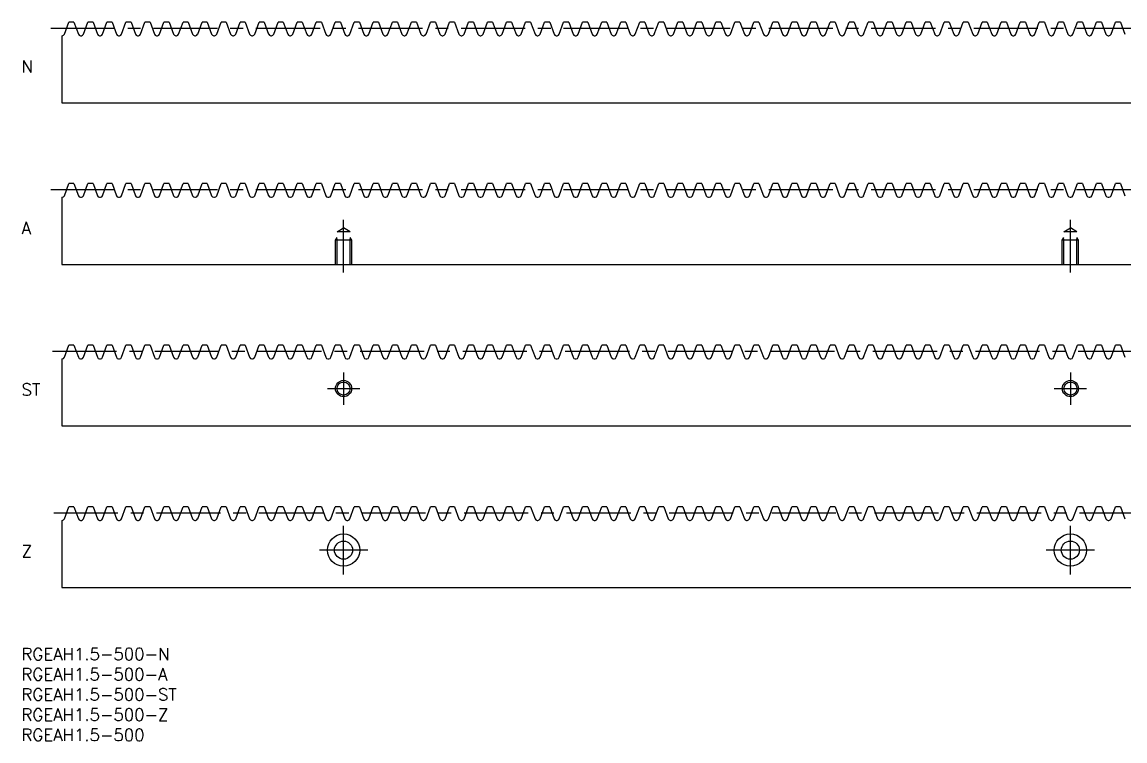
# Model space of a CAD drawing. Extents: x 0 to 547, y -23 to 155.
# Drawn here: x 0.1 to 273.3, y -23 to 155 of the extents above; entities that cross this region are included whole.
import ezdxf

# ---------------------------------------------------------------- set-up
doc = ezdxf.new("R2010")
doc.units = 0
doc.header["$LTSCALE"] = 0.5
doc.linetypes.add('CENTER', pattern=[50.8, 31.75, -6.35, 6.35, -6.35])
doc.linetypes.add('DASHED', pattern=[19.05, 12.7, -6.35])
for name, color, linetype in [('MSM_CENTER', 1, 'CENTER'), ('MSM_CONTINUOUS', 7, 'CONTINUOUS'), ('MSM_DASHED', 4, 'DASHED'), ('MSM_NARROW', 5, 'CONTINUOUS'), ('MSM_PART_NUMBER', 7, 'CONTINUOUS')]:
    doc.layers.add(name, color=color, linetype=linetype)
doc.styles.get("Standard").update_dxf_attribs({"font": 'txt.shx', "height": 3, "bigfont": 'bigfont.shx'})

# ---------------------------------------------------------------- blocks, each defined once
blk = doc.blocks.new('*U2')
at = {"layer": 'MSM_PART_NUMBER'}
blk.add_text('RGEAH1.5-500-N', height=3, dxfattribs=at).set_placement((0, -3))
blk = doc.blocks.new('*U3')
at = {"layer": 'MSM_PART_NUMBER'}
blk.add_text('RGEAH1.5-500-A', height=3, dxfattribs=at).set_placement((0, -8))
blk = doc.blocks.new('*U5')
at = {"layer": 'MSM_PART_NUMBER'}
blk.add_text('Z', height=3, dxfattribs=at).set_placement((0, 22.5))
blk = doc.blocks.new('*U6')
at = {"layer": 'MSM_PART_NUMBER'}
blk.add_text('ST', height=3, dxfattribs=at).set_placement((0, 62.5))
blk = doc.blocks.new('*U7')
at = {"layer": 'MSM_PART_NUMBER'}
blk.add_text('A', height=3, dxfattribs=at).set_placement((0, 102.5))
blk = doc.blocks.new('*U8')
at = {"layer": 'MSM_PART_NUMBER'}
blk.add_text('N', height=3, dxfattribs=at).set_placement((0, 142.5))
blk = doc.blocks.new('*U9')
at = {"layer": 'MSM_PART_NUMBER'}
blk.add_text('RGEAH1.5-500-ST', height=3, dxfattribs=at).set_placement((0, -13))
blk = doc.blocks.new('*U10')
at = {"layer": 'MSM_PART_NUMBER'}
blk.add_text('RGEAH1.5-500-Z', height=3, dxfattribs=at).set_placement((0, -18))
blk = doc.blocks.new('*U11')
at = {"layer": 'MSM_PART_NUMBER'}
blk.add_text('RGEAH1.5-500', height=3, dxfattribs=at).set_placement((0, -23))

msp = doc.modelspace()

# ---------------------------------------------------------------- linework, layer by layer
at = {"layer": 'MSM_CENTER'}
for p, q in [((7.25, 153.5), (510.76, 153.5)), ((7.25, 113.5), (510.76, 113.5)), ((79.75, 93), (79.75, 106.04)), ((259.75, 93), (259.75, 106.04)), ((7.65, 73.5), (511.16, 73.5)), ((79.75, 68.25), (79.75, 60.25)), ((259.75, 68.25), (259.75, 60.25)), ((75.75, 64.25), (83.75, 64.25)), ((255.75, 64.25), (263.75, 64.25)), ((8, 33.5), (511.51, 33.5)), ((79.75, 18.25), (79.75, 30.25)), ((259.75, 18.25), (259.75, 30.25)), ((85.75, 24.25), (73.76, 24.25)), ((265.75, 24.25), (253.76, 24.25))]:
    msp.add_line(p, q, dxfattribs=at)
at = {"layer": 'MSM_CONTINUOUS'}
for p, q in [((10.63, 152), (11.72, 155)), ((12.99, 155), (11.72, 155)), ((12.99, 155), (14.08, 152)), ((15.34, 152), (16.43, 155)), ((17.7, 155), (16.43, 155)), ((17.7, 155), (18.79, 152)), ((20.05, 152), (21.15, 155)), ((22.41, 155), (21.15, 155)), ((22.41, 155), (23.5, 152)), ((24.77, 152), (25.86, 155)), ((27.12, 155), (25.86, 155)), ((27.12, 155), (28.22, 152)), ((29.48, 152), (30.57, 155)), ((31.84, 155), (30.57, 155)), ((31.84, 155), (32.93, 152)), ((34.19, 152), (35.28, 155)), ((36.55, 155), (35.28, 155)), ((36.55, 155), (37.64, 152)), ((38.9, 152), (40, 155)), ((41.26, 155), (40, 155)), ((41.26, 155), (42.35, 152)), ((43.62, 152), (44.71, 155)), ((45.97, 155), (44.71, 155)), ((45.97, 155), (47.06, 152)), ((48.33, 152), (49.42, 155)), ((50.69, 155), (49.42, 155)), ((50.69, 155), (51.78, 152)), ((53.04, 152), (54.13, 155)), ((55.4, 155), (54.13, 155)), ((55.4, 155), (56.49, 152)), ((57.75, 152), (58.85, 155)), ((60.11, 155), (58.85, 155)), ((60.11, 155), (61.2, 152)), ((62.47, 152), (63.56, 155)), ((64.82, 155), (63.56, 155)), ((64.82, 155), (65.91, 152)), ((67.18, 152), (68.27, 155)), ((69.53, 155), (68.27, 155)), ((69.53, 155), (70.63, 152)), ((71.89, 152), (72.98, 155)), ((74.25, 155), (72.98, 155)), ((74.25, 155), (75.34, 152)), ((76.6, 152), (77.7, 155)), ((78.96, 155), (77.7, 155)), ((78.96, 155), (80.05, 152)), ((81.32, 152), (82.41, 155)), ((83.67, 155), (82.41, 155)), ((83.67, 155), (84.76, 152)), ((86.03, 152), (87.12, 155)), ((88.38, 155), (87.12, 155)), ((88.38, 155), (89.48, 152)), ((90.74, 152), (91.83, 155)), ((93.1, 155), (91.83, 155)), ((93.1, 155), (94.19, 152)), ((95.45, 152), (96.55, 155)), ((97.81, 155), (96.55, 155)), ((97.81, 155), (98.9, 152)), ((100.17, 152), (101.26, 155)), ((102.52, 155), (101.26, 155)), ((102.52, 155), (103.61, 152)), ((104.88, 152), (105.97, 155)), ((107.23, 155), (105.97, 155)), ((107.23, 155), (108.33, 152)), ((109.59, 152), (110.68, 155)), ((111.95, 155), (110.68, 155)), ((111.95, 155), (113.04, 152)), ((114.3, 152), (115.39, 155)), ((116.66, 155), (115.39, 155)), ((116.66, 155), (117.75, 152)), ((119.02, 152), (120.11, 155)), ((121.37, 155), (120.11, 155)), ((121.37, 155), (122.46, 152)), ((123.73, 152), (124.82, 155)), ((126.08, 155), (124.82, 155)), ((126.08, 155), (127.18, 152)), ((128.44, 152), (129.53, 155)), ((130.8, 155), (129.53, 155)), ((130.8, 155), (131.89, 152)), ((133.15, 152), (134.24, 155)), ((135.51, 155), (134.24, 155)), ((135.51, 155), (136.6, 152)), ((137.86, 152), (138.96, 155)), ((140.22, 155), (138.96, 155)), ((140.22, 155), (141.31, 152)), ((142.58, 152), (143.67, 155)), ((144.93, 155), (143.67, 155)), ((144.93, 155), (146.03, 152)), ((147.29, 152), (148.38, 155)), ((149.65, 155), (148.38, 155)), ((149.65, 155), (150.74, 152)), ((152, 152), (153.09, 155)), ((154.36, 155), (153.09, 155)), ((154.36, 155), (155.45, 152)), ((156.71, 152), (157.81, 155)), ((159.07, 155), (157.81, 155)), ((159.07, 155), (160.16, 152)), ((161.43, 152), (162.52, 155)), ((163.78, 155), (162.52, 155)), ((163.78, 155), (164.87, 152)), ((166.14, 152), (167.23, 155)), ((168.5, 155), (167.23, 155)), ((168.5, 155), (169.59, 152)), ((170.85, 152), (171.94, 155)), ((173.21, 155), (171.94, 155)), ((173.21, 155), (174.3, 152)), ((175.56, 152), (176.66, 155)), ((177.92, 155), (176.66, 155)), ((177.92, 155), (179.01, 152)), ((180.28, 152), (181.37, 155)), ((182.63, 155), (181.37, 155)), ((182.63, 155), (183.72, 152)), ((184.99, 152), (186.08, 155)), ((187.34, 155), (186.08, 155)), ((187.34, 155), (188.44, 152)), ((189.7, 152), (190.79, 155)), ((192.06, 155), (190.79, 155)), ((192.06, 155), (193.15, 152)), ((194.41, 152), (195.51, 155)), ((196.77, 155), (195.51, 155)), ((196.77, 155), (197.86, 152)), ((199.13, 152), (200.22, 155)), ((201.48, 155), (200.22, 155)), ((201.48, 155), (202.57, 152)), ((203.84, 152), (204.93, 155)), ((206.19, 155), (204.93, 155)), ((206.19, 155), (207.29, 152)), ((208.55, 152), (209.64, 155)), ((210.91, 155), (209.64, 155)), ((210.91, 155), (212, 152)), ((213.26, 152), (214.36, 155)), ((215.62, 155), (214.36, 155)), ((215.62, 155), (216.71, 152)), ((217.98, 152), (219.07, 155)), ((220.33, 155), (219.07, 155)), ((220.33, 155), (221.42, 152)), ((222.69, 152), (223.78, 155)), ((225.04, 155), (223.78, 155)), ((225.04, 155), (226.14, 152)), ((227.4, 152), (228.49, 155)), ((229.76, 155), (228.49, 155)), ((229.76, 155), (230.85, 152)), ((232.11, 152), (233.2, 155)), ((234.47, 155), (233.2, 155)), ((234.47, 155), (235.56, 152)), ((236.83, 152), (237.92, 155)), ((239.18, 155), (237.92, 155)), ((239.18, 155), (240.27, 152)), ((241.54, 152), (242.63, 155)), ((243.89, 155), (242.63, 155)), ((243.89, 155), (244.99, 152)), ((246.25, 152), (247.34, 155)), ((248.61, 155), (247.34, 155)), ((248.61, 155), (249.7, 152)), ((250.96, 152), (252.05, 155)), ((253.32, 155), (252.05, 155)), ((253.32, 155), (254.41, 152)), ((255.67, 152), (256.77, 155)), ((258.03, 155), (256.77, 155)), ((258.03, 155), (259.12, 152)), ((260.39, 152), (261.48, 155)), ((262.74, 155), (261.48, 155)), ((262.74, 155), (263.84, 152)), ((265.1, 152), (266.19, 155)), ((267.46, 155), (266.19, 155)), ((267.46, 155), (268.55, 152)), ((269.81, 152), (270.9, 155)), ((272.17, 155), (270.9, 155)), ((272.17, 155), (273.26, 152)), ((10, 151.62), (10.09, 151.62)), ((10, 151.62), (10, 135)), ((14.61, 151.62), (14.81, 151.62)), ((19.33, 151.62), (19.52, 151.62)), ((24.04, 151.62), (24.23, 151.62)), ((28.75, 151.62), (28.94, 151.62)), ((33.46, 151.62), (33.66, 151.62)), ((38.18, 151.62), (38.37, 151.62)), ((42.89, 151.62), (43.08, 151.62)), ((47.6, 151.62), (47.79, 151.62)), ((52.31, 151.62), (52.51, 151.62)), ((57.03, 151.62), (57.22, 151.62)), ((61.74, 151.62), (61.93, 151.62)), ((66.45, 151.62), (66.64, 151.62)), ((71.16, 151.62), (71.36, 151.62)), ((75.87, 151.62), (76.07, 151.62)), ((80.59, 151.62), (80.78, 151.62)), ((85.3, 151.62), (85.49, 151.62)), ((90.01, 151.62), (90.21, 151.62)), ((94.72, 151.62), (94.92, 151.62)), ((99.44, 151.62), (99.63, 151.62)), ((104.15, 151.62), (104.34, 151.62)), ((108.86, 151.62), (109.05, 151.62)), ((113.57, 151.62), (113.77, 151.62)), ((118.29, 151.62), (118.48, 151.62)), ((123, 151.62), (123.19, 151.62)), ((127.71, 151.62), (127.9, 151.62)), ((132.42, 151.62), (132.62, 151.62)), ((137.14, 151.62), (137.33, 151.62)), ((141.85, 151.62), (142.04, 151.62)), ((146.56, 151.62), (146.75, 151.62)), ((151.27, 151.62), (151.47, 151.62)), ((155.99, 151.62), (156.18, 151.62)), ((160.7, 151.62), (160.89, 151.62)), ((165.41, 151.62), (165.6, 151.62)), ((170.12, 151.62), (170.32, 151.62)), ((174.84, 151.62), (175.03, 151.62)), ((179.55, 151.62), (179.74, 151.62)), ((184.26, 151.62), (184.45, 151.62)), ((188.97, 151.62), (189.17, 151.62)), ((193.68, 151.62), (193.88, 151.62)), ((198.4, 151.62), (198.59, 151.62)), ((203.11, 151.62), (203.3, 151.62)), ((207.82, 151.62), (208.02, 151.62)), ((212.53, 151.62), (212.73, 151.62)), ((217.25, 151.62), (217.44, 151.62)), ((221.96, 151.62), (222.15, 151.62)), ((226.67, 151.62), (226.86, 151.62)), ((231.38, 151.62), (231.58, 151.62)), ((236.1, 151.62), (236.29, 151.62)), ((240.81, 151.62), (241, 151.62)), ((245.52, 151.62), (245.71, 151.62)), ((250.23, 151.62), (250.43, 151.62)), ((254.95, 151.62), (255.14, 151.62)), ((259.66, 151.62), (259.85, 151.62)), ((264.37, 151.62), (264.56, 151.62)), ((269.08, 151.62), (269.28, 151.62)), ((10, 135), (509.51, 135)), ((10.63, 112), (11.72, 115)), ((12.99, 115), (11.72, 115)), ((12.99, 115), (14.08, 112)), ((15.34, 112), (16.43, 115)), ((17.7, 115), (16.43, 115)), ((17.7, 115), (18.79, 112)), ((20.05, 112), (21.15, 115)), ((22.41, 115), (21.15, 115)), ((22.41, 115), (23.5, 112)), ((24.77, 112), (25.86, 115)), ((27.12, 115), (25.86, 115)), ((27.12, 115), (28.22, 112)), ((29.48, 112), (30.57, 115)), ((31.84, 115), (30.57, 115)), ((31.84, 115), (32.93, 112)), ((34.19, 112), (35.28, 115)), ((36.55, 115), (35.28, 115)), ((36.55, 115), (37.64, 112)), ((38.9, 112), (40, 115)), ((41.26, 115), (40, 115)), ((41.26, 115), (42.35, 112)), ((43.62, 112), (44.71, 115)), ((45.97, 115), (44.71, 115)), ((45.97, 115), (47.06, 112)), ((48.33, 112), (49.42, 115)), ((50.69, 115), (49.42, 115)), ((50.69, 115), (51.78, 112)), ((53.04, 112), (54.13, 115)), ((55.4, 115), (54.13, 115)), ((55.4, 115), (56.49, 112)), ((57.75, 112), (58.85, 115)), ((60.11, 115), (58.85, 115)), ((60.11, 115), (61.2, 112)), ((62.47, 112), (63.56, 115)), ((64.82, 115), (63.56, 115)), ((64.82, 115), (65.91, 112)), ((67.18, 112), (68.27, 115)), ((69.53, 115), (68.27, 115)), ((69.53, 115), (70.63, 112)), ((71.89, 112), (72.98, 115)), ((74.25, 115), (72.98, 115)), ((74.25, 115), (75.34, 112)), ((76.6, 112), (77.7, 115)), ((78.96, 115), (77.7, 115)), ((78.96, 115), (80.05, 112)), ((81.32, 112), (82.41, 115)), ((83.67, 115), (82.41, 115)), ((83.67, 115), (84.76, 112)), ((86.03, 112), (87.12, 115)), ((88.38, 115), (87.12, 115)), ((88.38, 115), (89.48, 112)), ((90.74, 112), (91.83, 115)), ((93.1, 115), (91.83, 115)), ((93.1, 115), (94.19, 112)), ((95.45, 112), (96.55, 115)), ((97.81, 115), (96.55, 115)), ((97.81, 115), (98.9, 112)), ((100.17, 112), (101.26, 115)), ((102.52, 115), (101.26, 115)), ((102.52, 115), (103.61, 112)), ((104.88, 112), (105.97, 115)), ((107.23, 115), (105.97, 115)), ((107.23, 115), (108.33, 112)), ((109.59, 112), (110.68, 115)), ((111.95, 115), (110.68, 115)), ((111.95, 115), (113.04, 112)), ((114.3, 112), (115.39, 115)), ((116.66, 115), (115.39, 115)), ((116.66, 115), (117.75, 112)), ((119.02, 112), (120.11, 115)), ((121.37, 115), (120.11, 115)), ((121.37, 115), (122.46, 112)), ((123.73, 112), (124.82, 115)), ((126.08, 115), (124.82, 115)), ((126.08, 115), (127.18, 112)), ((128.44, 112), (129.53, 115)), ((130.8, 115), (129.53, 115)), ((130.8, 115), (131.89, 112)), ((133.15, 112), (134.24, 115)), ((135.51, 115), (134.24, 115)), ((135.51, 115), (136.6, 112)), ((137.86, 112), (138.96, 115)), ((140.22, 115), (138.96, 115)), ((140.22, 115), (141.31, 112)), ((142.58, 112), (143.67, 115)), ((144.93, 115), (143.67, 115)), ((144.93, 115), (146.03, 112)), ((147.29, 112), (148.38, 115)), ((149.65, 115), (148.38, 115)), ((149.65, 115), (150.74, 112)), ((152, 112), (153.09, 115)), ((154.36, 115), (153.09, 115)), ((154.36, 115), (155.45, 112)), ((156.71, 112), (157.81, 115)), ((159.07, 115), (157.81, 115)), ((159.07, 115), (160.16, 112)), ((161.43, 112), (162.52, 115)), ((163.78, 115), (162.52, 115)), ((163.78, 115), (164.87, 112)), ((166.14, 112), (167.23, 115)), ((168.5, 115), (167.23, 115)), ((168.5, 115), (169.59, 112)), ((170.85, 112), (171.94, 115)), ((173.21, 115), (171.94, 115)), ((173.21, 115), (174.3, 112)), ((175.56, 112), (176.66, 115)), ((177.92, 115), (176.66, 115)), ((177.92, 115), (179.01, 112)), ((180.28, 112), (181.37, 115)), ((182.63, 115), (181.37, 115)), ((182.63, 115), (183.72, 112)), ((184.99, 112), (186.08, 115)), ((187.34, 115), (186.08, 115)), ((187.34, 115), (188.44, 112)), ((189.7, 112), (190.79, 115)), ((192.06, 115), (190.79, 115)), ((192.06, 115), (193.15, 112)), ((194.41, 112), (195.51, 115)), ((196.77, 115), (195.51, 115)), ((196.77, 115), (197.86, 112)), ((199.13, 112), (200.22, 115)), ((201.48, 115), (200.22, 115)), ((201.48, 115), (202.57, 112)), ((203.84, 112), (204.93, 115)), ((206.19, 115), (204.93, 115)), ((206.19, 115), (207.29, 112)), ((208.55, 112), (209.64, 115)), ((210.91, 115), (209.64, 115)), ((210.91, 115), (212, 112)), ((213.26, 112), (214.36, 115)), ((215.62, 115), (214.36, 115)), ((215.62, 115), (216.71, 112)), ((217.98, 112), (219.07, 115)), ((220.33, 115), (219.07, 115)), ((220.33, 115), (221.42, 112)), ((222.69, 112), (223.78, 115)), ((225.04, 115), (223.78, 115)), ((225.04, 115), (226.14, 112)), ((227.4, 112), (228.49, 115)), ((229.76, 115), (228.49, 115)), ((229.76, 115), (230.85, 112)), ((232.11, 112), (233.2, 115)), ((234.47, 115), (233.2, 115)), ((234.47, 115), (235.56, 112)), ((236.83, 112), (237.92, 115)), ((239.18, 115), (237.92, 115)), ((239.18, 115), (240.27, 112)), ((241.54, 112), (242.63, 115)), ((243.89, 115), (242.63, 115)), ((243.89, 115), (244.99, 112)), ((246.25, 112), (247.34, 115)), ((248.61, 115), (247.34, 115)), ((248.61, 115), (249.7, 112)), ((250.96, 112), (252.05, 115)), ((253.32, 115), (252.05, 115)), ((253.32, 115), (254.41, 112)), ((255.67, 112), (256.77, 115)), ((258.03, 115), (256.77, 115)), ((258.03, 115), (259.12, 112)), ((260.39, 112), (261.48, 115)), ((262.74, 115), (261.48, 115)), ((262.74, 115), (263.84, 112)), ((265.1, 112), (266.19, 115)), ((267.46, 115), (266.19, 115)), ((267.46, 115), (268.55, 112)), ((269.81, 112), (270.9, 115)), ((272.17, 115), (270.9, 115)), ((272.17, 115), (273.26, 112)), ((10, 111.62), (10.09, 111.62)), ((10, 111.62), (10, 95)), ((14.61, 111.62), (14.81, 111.62)), ((19.33, 111.62), (19.52, 111.62)), ((24.04, 111.62), (24.23, 111.62)), ((28.75, 111.62), (28.94, 111.62)), ((33.46, 111.62), (33.66, 111.62)), ((38.18, 111.62), (38.37, 111.62)), ((42.89, 111.62), (43.08, 111.62)), ((47.6, 111.62), (47.79, 111.62)), ((52.31, 111.62), (52.51, 111.62)), ((57.03, 111.62), (57.22, 111.62)), ((61.74, 111.62), (61.93, 111.62)), ((66.45, 111.62), (66.64, 111.62)), ((71.16, 111.62), (71.36, 111.62)), ((75.87, 111.62), (76.07, 111.62)), ((80.59, 111.62), (80.78, 111.62)), ((85.3, 111.62), (85.49, 111.62)), ((90.01, 111.62), (90.21, 111.62)), ((94.72, 111.62), (94.92, 111.62)), ((99.44, 111.62), (99.63, 111.62)), ((104.15, 111.62), (104.34, 111.62)), ((108.86, 111.62), (109.05, 111.62)), ((113.57, 111.62), (113.77, 111.62)), ((118.29, 111.62), (118.48, 111.62)), ((123, 111.62), (123.19, 111.62)), ((127.71, 111.62), (127.9, 111.62)), ((132.42, 111.62), (132.62, 111.62)), ((137.14, 111.62), (137.33, 111.62)), ((141.85, 111.62), (142.04, 111.62)), ((146.56, 111.62), (146.75, 111.62)), ((151.27, 111.62), (151.47, 111.62)), ((155.99, 111.62), (156.18, 111.62)), ((160.7, 111.62), (160.89, 111.62)), ((165.41, 111.62), (165.6, 111.62)), ((170.12, 111.62), (170.32, 111.62)), ((174.84, 111.62), (175.03, 111.62)), ((179.55, 111.62), (179.74, 111.62)), ((184.26, 111.62), (184.45, 111.62)), ((188.97, 111.62), (189.17, 111.62)), ((193.68, 111.62), (193.88, 111.62)), ((198.4, 111.62), (198.59, 111.62)), ((203.11, 111.62), (203.3, 111.62)), ((207.82, 111.62), (208.02, 111.62)), ((212.53, 111.62), (212.73, 111.62)), ((217.25, 111.62), (217.44, 111.62)), ((221.96, 111.62), (222.15, 111.62)), ((226.67, 111.62), (226.86, 111.62)), ((231.38, 111.62), (231.58, 111.62)), ((236.1, 111.62), (236.29, 111.62)), ((240.81, 111.62), (241, 111.62)), ((245.52, 111.62), (245.71, 111.62)), ((250.23, 111.62), (250.43, 111.62)), ((254.95, 111.62), (255.14, 111.62)), ((259.66, 111.62), (259.85, 111.62)), ((264.37, 111.62), (264.56, 111.62)), ((269.08, 111.62), (269.28, 111.62)), ((10, 95), (509.51, 95)), ((10.63, 72), (11.72, 75)), ((12.99, 75), (11.72, 75)), ((12.99, 75), (14.08, 72)), ((15.34, 72), (16.43, 75)), ((17.7, 75), (16.43, 75)), ((17.7, 75), (18.79, 72)), ((20.05, 72), (21.15, 75)), ((22.41, 75), (21.15, 75)), ((22.41, 75), (23.5, 72)), ((24.77, 72), (25.86, 75)), ((27.12, 75), (25.86, 75)), ((27.12, 75), (28.22, 72)), ((29.48, 72), (30.57, 75)), ((31.84, 75), (30.57, 75)), ((31.84, 75), (32.93, 72)), ((34.19, 72), (35.28, 75)), ((36.55, 75), (35.28, 75)), ((36.55, 75), (37.64, 72)), ((38.9, 72), (40, 75)), ((41.26, 75), (40, 75)), ((41.26, 75), (42.35, 72)), ((43.62, 72), (44.71, 75)), ((45.97, 75), (44.71, 75)), ((45.97, 75), (47.06, 72)), ((48.33, 72), (49.42, 75)), ((50.69, 75), (49.42, 75)), ((50.69, 75), (51.78, 72)), ((53.04, 72), (54.13, 75)), ((55.4, 75), (54.13, 75)), ((55.4, 75), (56.49, 72)), ((57.75, 72), (58.85, 75)), ((60.11, 75), (58.85, 75)), ((60.11, 75), (61.2, 72)), ((62.47, 72), (63.56, 75)), ((64.82, 75), (63.56, 75)), ((64.82, 75), (65.91, 72)), ((67.18, 72), (68.27, 75)), ((69.53, 75), (68.27, 75)), ((69.53, 75), (70.63, 72)), ((71.89, 72), (72.98, 75)), ((74.25, 75), (72.98, 75)), ((74.25, 75), (75.34, 72)), ((76.6, 72), (77.7, 75)), ((78.96, 75), (77.7, 75)), ((78.96, 75), (80.05, 72)), ((81.32, 72), (82.41, 75)), ((83.67, 75), (82.41, 75)), ((83.67, 75), (84.76, 72)), ((86.03, 72), (87.12, 75)), ((88.38, 75), (87.12, 75)), ((88.38, 75), (89.48, 72)), ((90.74, 72), (91.83, 75)), ((93.1, 75), (91.83, 75)), ((93.1, 75), (94.19, 72)), ((95.45, 72), (96.55, 75)), ((97.81, 75), (96.55, 75)), ((97.81, 75), (98.9, 72)), ((100.17, 72), (101.26, 75)), ((102.52, 75), (101.26, 75)), ((102.52, 75), (103.61, 72)), ((104.88, 72), (105.97, 75)), ((107.23, 75), (105.97, 75)), ((107.23, 75), (108.33, 72)), ((109.59, 72), (110.68, 75)), ((111.95, 75), (110.68, 75)), ((111.95, 75), (113.04, 72)), ((114.3, 72), (115.39, 75)), ((116.66, 75), (115.39, 75)), ((116.66, 75), (117.75, 72)), ((119.02, 72), (120.11, 75)), ((121.37, 75), (120.11, 75)), ((121.37, 75), (122.46, 72)), ((123.73, 72), (124.82, 75)), ((126.08, 75), (124.82, 75)), ((126.08, 75), (127.18, 72)), ((128.44, 72), (129.53, 75)), ((130.8, 75), (129.53, 75)), ((130.8, 75), (131.89, 72)), ((133.15, 72), (134.24, 75)), ((135.51, 75), (134.24, 75)), ((135.51, 75), (136.6, 72)), ((137.86, 72), (138.96, 75)), ((140.22, 75), (138.96, 75)), ((140.22, 75), (141.31, 72)), ((142.58, 72), (143.67, 75)), ((144.93, 75), (143.67, 75)), ((144.93, 75), (146.03, 72)), ((147.29, 72), (148.38, 75)), ((149.65, 75), (148.38, 75)), ((149.65, 75), (150.74, 72)), ((152, 72), (153.09, 75)), ((154.36, 75), (153.09, 75)), ((154.36, 75), (155.45, 72)), ((156.71, 72), (157.81, 75)), ((159.07, 75), (157.81, 75)), ((159.07, 75), (160.16, 72)), ((161.43, 72), (162.52, 75)), ((163.78, 75), (162.52, 75)), ((163.78, 75), (164.87, 72)), ((166.14, 72), (167.23, 75)), ((168.5, 75), (167.23, 75)), ((168.5, 75), (169.59, 72)), ((170.85, 72), (171.94, 75)), ((173.21, 75), (171.94, 75)), ((173.21, 75), (174.3, 72)), ((175.56, 72), (176.66, 75)), ((177.92, 75), (176.66, 75)), ((177.92, 75), (179.01, 72)), ((180.28, 72), (181.37, 75)), ((182.63, 75), (181.37, 75)), ((182.63, 75), (183.72, 72)), ((184.99, 72), (186.08, 75)), ((187.34, 75), (186.08, 75)), ((187.34, 75), (188.44, 72)), ((189.7, 72), (190.79, 75)), ((192.06, 75), (190.79, 75)), ((192.06, 75), (193.15, 72)), ((194.41, 72), (195.51, 75)), ((196.77, 75), (195.51, 75)), ((196.77, 75), (197.86, 72)), ((199.13, 72), (200.22, 75)), ((201.48, 75), (200.22, 75)), ((201.48, 75), (202.57, 72)), ((203.84, 72), (204.93, 75)), ((206.19, 75), (204.93, 75)), ((206.19, 75), (207.29, 72)), ((208.55, 72), (209.64, 75)), ((210.91, 75), (209.64, 75)), ((210.91, 75), (212, 72)), ((213.26, 72), (214.36, 75)), ((215.62, 75), (214.36, 75)), ((215.62, 75), (216.71, 72)), ((217.98, 72), (219.07, 75)), ((220.33, 75), (219.07, 75)), ((220.33, 75), (221.42, 72)), ((222.69, 72), (223.78, 75)), ((225.04, 75), (223.78, 75)), ((225.04, 75), (226.14, 72)), ((227.4, 72), (228.49, 75)), ((229.76, 75), (228.49, 75)), ((229.76, 75), (230.85, 72)), ((232.11, 72), (233.2, 75)), ((234.47, 75), (233.2, 75)), ((234.47, 75), (235.56, 72)), ((236.83, 72), (237.92, 75)), ((239.18, 75), (237.92, 75)), ((239.18, 75), (240.27, 72)), ((241.54, 72), (242.63, 75)), ((243.89, 75), (242.63, 75)), ((243.89, 75), (244.99, 72)), ((246.25, 72), (247.34, 75)), ((248.61, 75), (247.34, 75)), ((248.61, 75), (249.7, 72)), ((250.96, 72), (252.05, 75)), ((253.32, 75), (252.05, 75)), ((253.32, 75), (254.41, 72)), ((255.67, 72), (256.77, 75)), ((258.03, 75), (256.77, 75)), ((258.03, 75), (259.12, 72)), ((260.39, 72), (261.48, 75)), ((262.74, 75), (261.48, 75)), ((262.74, 75), (263.84, 72)), ((265.1, 72), (266.19, 75)), ((267.46, 75), (266.19, 75)), ((267.46, 75), (268.55, 72)), ((269.81, 72), (270.9, 75)), ((272.17, 75), (270.9, 75)), ((272.17, 75), (273.26, 72)), ((10, 71.62), (10.09, 71.62)), ((10, 71.62), (10, 55)), ((14.61, 71.62), (14.81, 71.62)), ((19.33, 71.62), (19.52, 71.62)), ((24.04, 71.62), (24.23, 71.62)), ((28.75, 71.62), (28.94, 71.62)), ((33.46, 71.62), (33.66, 71.62)), ((38.18, 71.62), (38.37, 71.62)), ((42.89, 71.62), (43.08, 71.62)), ((47.6, 71.62), (47.79, 71.62)), ((52.31, 71.62), (52.51, 71.62)), ((57.03, 71.62), (57.22, 71.62)), ((61.74, 71.62), (61.93, 71.62)), ((66.45, 71.62), (66.64, 71.62)), ((71.16, 71.62), (71.36, 71.62)), ((75.87, 71.62), (76.07, 71.62)), ((80.59, 71.62), (80.78, 71.62)), ((85.3, 71.62), (85.49, 71.62)), ((90.01, 71.62), (90.21, 71.62)), ((94.72, 71.62), (94.92, 71.62)), ((99.44, 71.62), (99.63, 71.62)), ((104.15, 71.62), (104.34, 71.62)), ((108.86, 71.62), (109.05, 71.62)), ((113.57, 71.62), (113.77, 71.62)), ((118.29, 71.62), (118.48, 71.62)), ((123, 71.62), (123.19, 71.62)), ((127.71, 71.62), (127.9, 71.62)), ((132.42, 71.62), (132.62, 71.62)), ((137.14, 71.62), (137.33, 71.62)), ((141.85, 71.62), (142.04, 71.62)), ((146.56, 71.62), (146.75, 71.62)), ((151.27, 71.62), (151.47, 71.62)), ((155.99, 71.62), (156.18, 71.62)), ((160.7, 71.62), (160.89, 71.62)), ((165.41, 71.62), (165.6, 71.62)), ((170.12, 71.62), (170.32, 71.62)), ((174.84, 71.62), (175.03, 71.62)), ((179.55, 71.62), (179.74, 71.62)), ((184.26, 71.62), (184.45, 71.62)), ((188.97, 71.62), (189.17, 71.62)), ((193.68, 71.62), (193.88, 71.62)), ((198.4, 71.62), (198.59, 71.62)), ((203.11, 71.62), (203.3, 71.62)), ((207.82, 71.62), (208.02, 71.62)), ((212.53, 71.62), (212.73, 71.62)), ((217.25, 71.62), (217.44, 71.62)), ((221.96, 71.62), (222.15, 71.62)), ((226.67, 71.62), (226.86, 71.62)), ((231.38, 71.62), (231.58, 71.62)), ((236.1, 71.62), (236.29, 71.62)), ((240.81, 71.62), (241, 71.62)), ((245.52, 71.62), (245.71, 71.62)), ((250.23, 71.62), (250.43, 71.62)), ((254.95, 71.62), (255.14, 71.62)), ((259.66, 71.62), (259.85, 71.62)), ((264.37, 71.62), (264.56, 71.62)), ((269.08, 71.62), (269.28, 71.62)), ((10, 55), (509.51, 55)), ((10.63, 32), (11.72, 35)), ((12.99, 35), (11.72, 35)), ((12.99, 35), (14.08, 32)), ((15.34, 32), (16.43, 35)), ((17.7, 35), (16.43, 35)), ((17.7, 35), (18.79, 32)), ((20.05, 32), (21.15, 35)), ((22.41, 35), (21.15, 35)), ((22.41, 35), (23.5, 32)), ((24.77, 32), (25.86, 35)), ((27.12, 35), (25.86, 35)), ((27.12, 35), (28.22, 32)), ((29.48, 32), (30.57, 35)), ((31.84, 35), (30.57, 35)), ((31.84, 35), (32.93, 32)), ((34.19, 32), (35.28, 35)), ((36.55, 35), (35.28, 35)), ((36.55, 35), (37.64, 32)), ((38.9, 32), (40, 35)), ((41.26, 35), (40, 35)), ((41.26, 35), (42.35, 32)), ((43.62, 32), (44.71, 35)), ((45.97, 35), (44.71, 35)), ((45.97, 35), (47.06, 32)), ((48.33, 32), (49.42, 35)), ((50.69, 35), (49.42, 35)), ((50.69, 35), (51.78, 32)), ((53.04, 32), (54.13, 35)), ((55.4, 35), (54.13, 35)), ((55.4, 35), (56.49, 32)), ((57.75, 32), (58.85, 35)), ((60.11, 35), (58.85, 35)), ((60.11, 35), (61.2, 32)), ((62.47, 32), (63.56, 35)), ((64.82, 35), (63.56, 35)), ((64.82, 35), (65.91, 32)), ((67.18, 32), (68.27, 35)), ((69.53, 35), (68.27, 35)), ((69.53, 35), (70.63, 32)), ((71.89, 32), (72.98, 35)), ((74.25, 35), (72.98, 35)), ((74.25, 35), (75.34, 32)), ((76.6, 32), (77.7, 35)), ((78.96, 35), (77.7, 35)), ((78.96, 35), (80.05, 32)), ((81.32, 32), (82.41, 35)), ((83.67, 35), (82.41, 35)), ((83.67, 35), (84.76, 32)), ((86.03, 32), (87.12, 35)), ((88.38, 35), (87.12, 35)), ((88.38, 35), (89.48, 32)), ((90.74, 32), (91.83, 35)), ((93.1, 35), (91.83, 35)), ((93.1, 35), (94.19, 32)), ((95.45, 32), (96.55, 35)), ((97.81, 35), (96.55, 35)), ((97.81, 35), (98.9, 32)), ((100.17, 32), (101.26, 35)), ((102.52, 35), (101.26, 35)), ((102.52, 35), (103.61, 32)), ((104.88, 32), (105.97, 35)), ((107.23, 35), (105.97, 35)), ((107.23, 35), (108.33, 32)), ((109.59, 32), (110.68, 35)), ((111.95, 35), (110.68, 35)), ((111.95, 35), (113.04, 32)), ((114.3, 32), (115.39, 35)), ((116.66, 35), (115.39, 35)), ((116.66, 35), (117.75, 32)), ((119.02, 32), (120.11, 35)), ((121.37, 35), (120.11, 35)), ((121.37, 35), (122.46, 32)), ((123.73, 32), (124.82, 35)), ((126.08, 35), (124.82, 35)), ((126.08, 35), (127.18, 32)), ((128.44, 32), (129.53, 35)), ((130.8, 35), (129.53, 35)), ((130.8, 35), (131.89, 32)), ((133.15, 32), (134.24, 35)), ((135.51, 35), (134.24, 35)), ((135.51, 35), (136.6, 32)), ((137.86, 32), (138.96, 35)), ((140.22, 35), (138.96, 35)), ((140.22, 35), (141.31, 32)), ((142.58, 32), (143.67, 35)), ((144.93, 35), (143.67, 35)), ((144.93, 35), (146.03, 32)), ((147.29, 32), (148.38, 35)), ((149.65, 35), (148.38, 35)), ((149.65, 35), (150.74, 32)), ((152, 32), (153.09, 35)), ((154.36, 35), (153.09, 35)), ((154.36, 35), (155.45, 32)), ((156.71, 32), (157.81, 35)), ((159.07, 35), (157.81, 35)), ((159.07, 35), (160.16, 32)), ((161.43, 32), (162.52, 35)), ((163.78, 35), (162.52, 35)), ((163.78, 35), (164.87, 32)), ((166.14, 32), (167.23, 35)), ((168.5, 35), (167.23, 35)), ((168.5, 35), (169.59, 32)), ((170.85, 32), (171.94, 35)), ((173.21, 35), (171.94, 35)), ((173.21, 35), (174.3, 32)), ((175.56, 32), (176.66, 35)), ((177.92, 35), (176.66, 35)), ((177.92, 35), (179.01, 32)), ((180.28, 32), (181.37, 35)), ((182.63, 35), (181.37, 35)), ((182.63, 35), (183.72, 32)), ((184.99, 32), (186.08, 35)), ((187.34, 35), (186.08, 35)), ((187.34, 35), (188.44, 32)), ((189.7, 32), (190.79, 35)), ((192.06, 35), (190.79, 35)), ((192.06, 35), (193.15, 32)), ((194.41, 32), (195.51, 35)), ((196.77, 35), (195.51, 35)), ((196.77, 35), (197.86, 32)), ((199.13, 32), (200.22, 35)), ((201.48, 35), (200.22, 35)), ((201.48, 35), (202.57, 32)), ((203.84, 32), (204.93, 35)), ((206.19, 35), (204.93, 35)), ((206.19, 35), (207.29, 32)), ((208.55, 32), (209.64, 35)), ((210.91, 35), (209.64, 35)), ((210.91, 35), (212, 32)), ((213.26, 32), (214.36, 35)), ((215.62, 35), (214.36, 35)), ((215.62, 35), (216.71, 32)), ((217.98, 32), (219.07, 35)), ((220.33, 35), (219.07, 35)), ((220.33, 35), (221.42, 32)), ((222.69, 32), (223.78, 35)), ((225.04, 35), (223.78, 35)), ((225.04, 35), (226.14, 32)), ((227.4, 32), (228.49, 35)), ((229.76, 35), (228.49, 35)), ((229.76, 35), (230.85, 32)), ((232.11, 32), (233.2, 35)), ((234.47, 35), (233.2, 35)), ((234.47, 35), (235.56, 32)), ((236.83, 32), (237.92, 35)), ((239.18, 35), (237.92, 35)), ((239.18, 35), (240.27, 32)), ((241.54, 32), (242.63, 35)), ((243.89, 35), (242.63, 35)), ((243.89, 35), (244.99, 32)), ((246.25, 32), (247.34, 35)), ((248.61, 35), (247.34, 35)), ((248.61, 35), (249.7, 32)), ((250.96, 32), (252.05, 35)), ((253.32, 35), (252.05, 35)), ((253.32, 35), (254.41, 32)), ((255.67, 32), (256.77, 35)), ((258.03, 35), (256.77, 35)), ((258.03, 35), (259.12, 32)), ((260.39, 32), (261.48, 35)), ((262.74, 35), (261.48, 35)), ((262.74, 35), (263.84, 32)), ((265.1, 32), (266.19, 35)), ((267.46, 35), (266.19, 35)), ((267.46, 35), (268.55, 32)), ((269.81, 32), (270.9, 35)), ((272.17, 35), (270.9, 35)), ((272.17, 35), (273.26, 32)), ((10, 31.62), (10.09, 31.62)), ((10, 31.62), (10, 15)), ((14.61, 31.62), (14.81, 31.62)), ((19.33, 31.62), (19.52, 31.62)), ((24.04, 31.62), (24.23, 31.62)), ((28.75, 31.62), (28.94, 31.62)), ((33.46, 31.62), (33.66, 31.62)), ((38.18, 31.62), (38.37, 31.62)), ((42.89, 31.62), (43.08, 31.62)), ((47.6, 31.62), (47.79, 31.62)), ((52.31, 31.62), (52.51, 31.62)), ((57.03, 31.62), (57.22, 31.62)), ((61.74, 31.62), (61.93, 31.62)), ((66.45, 31.62), (66.64, 31.62)), ((71.16, 31.62), (71.36, 31.62)), ((75.87, 31.62), (76.07, 31.62)), ((80.59, 31.62), (80.78, 31.62)), ((85.3, 31.62), (85.49, 31.62)), ((90.01, 31.62), (90.21, 31.62)), ((94.72, 31.62), (94.92, 31.62)), ((99.44, 31.62), (99.63, 31.62)), ((104.15, 31.62), (104.34, 31.62)), ((108.86, 31.62), (109.05, 31.62)), ((113.57, 31.62), (113.77, 31.62)), ((118.29, 31.62), (118.48, 31.62)), ((123, 31.62), (123.19, 31.62)), ((127.71, 31.62), (127.9, 31.62)), ((132.42, 31.62), (132.62, 31.62)), ((137.14, 31.62), (137.33, 31.62)), ((141.85, 31.62), (142.04, 31.62)), ((146.56, 31.62), (146.75, 31.62)), ((151.27, 31.62), (151.47, 31.62)), ((155.99, 31.62), (156.18, 31.62)), ((160.7, 31.62), (160.89, 31.62)), ((165.41, 31.62), (165.6, 31.62)), ((170.12, 31.62), (170.32, 31.62)), ((174.84, 31.62), (175.03, 31.62)), ((179.55, 31.62), (179.74, 31.62)), ((184.26, 31.62), (184.45, 31.62)), ((188.97, 31.62), (189.17, 31.62)), ((193.68, 31.62), (193.88, 31.62)), ((198.4, 31.62), (198.59, 31.62)), ((203.11, 31.62), (203.3, 31.62)), ((207.82, 31.62), (208.02, 31.62)), ((212.53, 31.62), (212.73, 31.62)), ((217.25, 31.62), (217.44, 31.62)), ((221.96, 31.62), (222.15, 31.62)), ((226.67, 31.62), (226.86, 31.62)), ((231.38, 31.62), (231.58, 31.62)), ((236.1, 31.62), (236.29, 31.62)), ((240.81, 31.62), (241, 31.62)), ((245.52, 31.62), (245.71, 31.62)), ((250.23, 31.62), (250.43, 31.62)), ((254.95, 31.62), (255.14, 31.62)), ((259.66, 31.62), (259.85, 31.62)), ((264.37, 31.62), (264.56, 31.62)), ((269.08, 31.62), (269.28, 31.62)), ((10, 15), (509.51, 15))]:
    msp.add_line(p, q, dxfattribs=at)
for centre, radius in [((79.75, 64.25), 1.62), ((259.75, 64.25), 1.62), ((79.75, 24.25), 4), ((259.75, 24.25), 4), ((79.75, 24.25), 2.25), ((259.75, 24.25), 2.25)]:
    msp.add_circle(centre, radius, dxfattribs=at)
for centre, start, end in [((10.09, 152.19), 270, 340), ((14.61, 152.19), 200, 270), ((14.81, 152.19), 270, 340), ((19.33, 152.19), 200, 270), ((19.52, 152.19), 270, 340), ((24.04, 152.19), 200, 270), ((24.23, 152.19), 270, 340), ((28.75, 152.19), 200, 270), ((28.94, 152.19), 270, 340), ((33.46, 152.19), 200, 270), ((33.66, 152.19), 270, 340), ((38.18, 152.19), 200, 270), ((38.37, 152.19), 270, 340), ((42.89, 152.19), 200, 270), ((43.08, 152.19), 270, 340), ((47.6, 152.19), 200, 270), ((47.79, 152.19), 270, 340), ((52.31, 152.19), 200, 270), ((52.51, 152.19), 270, 340), ((57.03, 152.19), 200, 270), ((57.22, 152.19), 270, 340), ((61.74, 152.19), 200, 270), ((61.93, 152.19), 270, 340), ((66.45, 152.19), 200, 270), ((66.64, 152.19), 270, 340), ((71.16, 152.19), 200, 270), ((71.36, 152.19), 270, 340), ((75.87, 152.19), 200, 270), ((76.07, 152.19), 270, 340), ((80.59, 152.19), 200, 270), ((80.78, 152.19), 270, 340), ((85.3, 152.19), 200, 270), ((85.49, 152.19), 270, 340), ((90.01, 152.19), 200, 270), ((90.21, 152.19), 270, 340), ((94.72, 152.19), 200, 270), ((94.92, 152.19), 270, 340), ((99.44, 152.19), 200, 270), ((99.63, 152.19), 270, 340), ((104.15, 152.19), 200, 270), ((104.34, 152.19), 270, 340), ((108.86, 152.19), 200, 270), ((109.05, 152.19), 270, 340), ((113.57, 152.19), 200, 270), ((113.77, 152.19), 270, 340), ((118.29, 152.19), 200, 270), ((118.48, 152.19), 270, 340), ((123, 152.19), 200, 270), ((123.19, 152.19), 270, 340), ((127.71, 152.19), 200, 270), ((127.9, 152.19), 270, 340), ((132.42, 152.19), 200, 270), ((132.62, 152.19), 270, 340), ((137.14, 152.19), 200, 270), ((137.33, 152.19), 270, 340), ((141.85, 152.19), 200, 270), ((142.04, 152.19), 270, 340), ((146.56, 152.19), 200, 270), ((146.75, 152.19), 270, 340), ((151.27, 152.19), 200, 270), ((151.47, 152.19), 270, 340), ((155.99, 152.19), 200, 270), ((156.18, 152.19), 270, 340), ((160.7, 152.19), 200, 270), ((160.89, 152.19), 270, 340), ((165.41, 152.19), 200, 270), ((165.6, 152.19), 270, 340), ((170.12, 152.19), 200, 270), ((170.32, 152.19), 270, 340), ((174.84, 152.19), 200, 270), ((175.03, 152.19), 270, 340), ((179.55, 152.19), 200, 270), ((179.74, 152.19), 270, 340), ((184.26, 152.19), 200, 270), ((184.45, 152.19), 270, 340), ((188.97, 152.19), 200, 270), ((189.17, 152.19), 270, 340), ((193.68, 152.19), 200, 270), ((193.88, 152.19), 270, 340), ((198.4, 152.19), 200, 270), ((198.59, 152.19), 270, 340), ((203.11, 152.19), 200, 270), ((203.3, 152.19), 270, 340), ((207.82, 152.19), 200, 270), ((208.02, 152.19), 270, 340), ((212.53, 152.19), 200, 270), ((212.73, 152.19), 270, 340), ((217.25, 152.19), 200, 270), ((217.44, 152.19), 270, 340), ((221.96, 152.19), 200, 270), ((222.15, 152.19), 270, 340), ((226.67, 152.19), 200, 270), ((226.86, 152.19), 270, 340), ((231.38, 152.19), 200, 270), ((231.58, 152.19), 270, 340), ((236.1, 152.19), 200, 270), ((236.29, 152.19), 270, 340), ((240.81, 152.19), 200, 270), ((241, 152.19), 270, 340), ((245.52, 152.19), 200, 270), ((245.71, 152.19), 270, 340), ((250.23, 152.19), 200, 270), ((250.43, 152.19), 270, 340), ((254.95, 152.19), 200, 270), ((255.14, 152.19), 270, 340), ((259.66, 152.19), 200, 270), ((259.85, 152.19), 270, 340), ((264.37, 152.19), 200, 270), ((264.56, 152.19), 270, 340), ((269.08, 152.19), 200, 270), ((269.28, 152.19), 270, 340), ((10.09, 112.19), 270, 340), ((14.61, 112.19), 200, 270), ((14.81, 112.19), 270, 340), ((19.33, 112.19), 200, 270), ((19.52, 112.19), 270, 340), ((24.04, 112.19), 200, 270), ((24.23, 112.19), 270, 340), ((28.75, 112.19), 200, 270), ((28.94, 112.19), 270, 340), ((33.46, 112.19), 200, 270), ((33.66, 112.19), 270, 340), ((38.18, 112.19), 200, 270), ((38.37, 112.19), 270, 340), ((42.89, 112.19), 200, 270), ((43.08, 112.19), 270, 340), ((47.6, 112.19), 200, 270), ((47.79, 112.19), 270, 340), ((52.31, 112.19), 200, 270), ((52.51, 112.19), 270, 340), ((57.03, 112.19), 200, 270), ((57.22, 112.19), 270, 340), ((61.74, 112.19), 200, 270), ((61.93, 112.19), 270, 340), ((66.45, 112.19), 200, 270), ((66.64, 112.19), 270, 340), ((71.16, 112.19), 200, 270), ((71.36, 112.19), 270, 340), ((75.87, 112.19), 200, 270), ((76.07, 112.19), 270, 340), ((80.59, 112.19), 200, 270), ((80.78, 112.19), 270, 340), ((85.3, 112.19), 200, 270), ((85.49, 112.19), 270, 340), ((90.01, 112.19), 200, 270), ((90.21, 112.19), 270, 340), ((94.72, 112.19), 200, 270), ((94.92, 112.19), 270, 340), ((99.44, 112.19), 200, 270), ((99.63, 112.19), 270, 340), ((104.15, 112.19), 200, 270), ((104.34, 112.19), 270, 340), ((108.86, 112.19), 200, 270), ((109.05, 112.19), 270, 340), ((113.57, 112.19), 200, 270), ((113.77, 112.19), 270, 340), ((118.29, 112.19), 200, 270), ((118.48, 112.19), 270, 340), ((123, 112.19), 200, 270), ((123.19, 112.19), 270, 340), ((127.71, 112.19), 200, 270), ((127.9, 112.19), 270, 340), ((132.42, 112.19), 200, 270), ((132.62, 112.19), 270, 340), ((137.14, 112.19), 200, 270), ((137.33, 112.19), 270, 340), ((141.85, 112.19), 200, 270), ((142.04, 112.19), 270, 340), ((146.56, 112.19), 200, 270), ((146.75, 112.19), 270, 340), ((151.27, 112.19), 200, 270), ((151.47, 112.19), 270, 340), ((155.99, 112.19), 200, 270), ((156.18, 112.19), 270, 340), ((160.7, 112.19), 200, 270), ((160.89, 112.19), 270, 340), ((165.41, 112.19), 200, 270), ((165.6, 112.19), 270, 340), ((170.12, 112.19), 200, 270), ((170.32, 112.19), 270, 340), ((174.84, 112.19), 200, 270), ((175.03, 112.19), 270, 340), ((179.55, 112.19), 200, 270), ((179.74, 112.19), 270, 340), ((184.26, 112.19), 200, 270), ((184.45, 112.19), 270, 340), ((188.97, 112.19), 200, 270), ((189.17, 112.19), 270, 340), ((193.68, 112.19), 200, 270), ((193.88, 112.19), 270, 340), ((198.4, 112.19), 200, 270), ((198.59, 112.19), 270, 340), ((203.11, 112.19), 200, 270), ((203.3, 112.19), 270, 340), ((207.82, 112.19), 200, 270), ((208.02, 112.19), 270, 340), ((212.53, 112.19), 200, 270), ((212.73, 112.19), 270, 340), ((217.25, 112.19), 200, 270), ((217.44, 112.19), 270, 340), ((221.96, 112.19), 200, 270), ((222.15, 112.19), 270, 340), ((226.67, 112.19), 200, 270), ((226.86, 112.19), 270, 340), ((231.38, 112.19), 200, 270), ((231.58, 112.19), 270, 340), ((236.1, 112.19), 200, 270), ((236.29, 112.19), 270, 340), ((240.81, 112.19), 200, 270), ((241, 112.19), 270, 340), ((245.52, 112.19), 200, 270), ((245.71, 112.19), 270, 340), ((250.23, 112.19), 200, 270), ((250.43, 112.19), 270, 340), ((254.95, 112.19), 200, 270), ((255.14, 112.19), 270, 340), ((259.66, 112.19), 200, 270), ((259.85, 112.19), 270, 340), ((264.37, 112.19), 200, 270), ((264.56, 112.19), 270, 340), ((269.08, 112.19), 200, 270), ((269.28, 112.19), 270, 340), ((10.09, 72.19), 270, 340), ((14.61, 72.19), 200, 270), ((14.81, 72.19), 270, 340), ((19.33, 72.19), 200, 270), ((19.52, 72.19), 270, 340), ((24.04, 72.19), 200, 270), ((24.23, 72.19), 270, 340), ((28.75, 72.19), 200, 270), ((28.94, 72.19), 270, 340), ((33.46, 72.19), 200, 270), ((33.66, 72.19), 270, 340), ((38.18, 72.19), 200, 270), ((38.37, 72.19), 270, 340), ((42.89, 72.19), 200, 270), ((43.08, 72.19), 270, 340), ((47.6, 72.19), 200, 270), ((47.79, 72.19), 270, 340), ((52.31, 72.19), 200, 270), ((52.51, 72.19), 270, 340), ((57.03, 72.19), 200, 270), ((57.22, 72.19), 270, 340), ((61.74, 72.19), 200, 270), ((61.93, 72.19), 270, 340), ((66.45, 72.19), 200, 270), ((66.64, 72.19), 270, 340), ((71.16, 72.19), 200, 270), ((71.36, 72.19), 270, 340), ((75.87, 72.19), 200, 270), ((76.07, 72.19), 270, 340), ((80.59, 72.19), 200, 270), ((80.78, 72.19), 270, 340), ((85.3, 72.19), 200, 270), ((85.49, 72.19), 270, 340), ((90.01, 72.19), 200, 270), ((90.21, 72.19), 270, 340), ((94.72, 72.19), 200, 270), ((94.92, 72.19), 270, 340), ((99.44, 72.19), 200, 270), ((99.63, 72.19), 270, 340), ((104.15, 72.19), 200, 270), ((104.34, 72.19), 270, 340), ((108.86, 72.19), 200, 270), ((109.05, 72.19), 270, 340), ((113.57, 72.19), 200, 270), ((113.77, 72.19), 270, 340), ((118.29, 72.19), 200, 270), ((118.48, 72.19), 270, 340), ((123, 72.19), 200, 270), ((123.19, 72.19), 270, 340), ((127.71, 72.19), 200, 270), ((127.9, 72.19), 270, 340), ((132.42, 72.19), 200, 270), ((132.62, 72.19), 270, 340), ((137.14, 72.19), 200, 270), ((137.33, 72.19), 270, 340), ((141.85, 72.19), 200, 270), ((142.04, 72.19), 270, 340), ((146.56, 72.19), 200, 270), ((146.75, 72.19), 270, 340), ((151.27, 72.19), 200, 270), ((151.47, 72.19), 270, 340), ((155.99, 72.19), 200, 270), ((156.18, 72.19), 270, 340), ((160.7, 72.19), 200, 270), ((160.89, 72.19), 270, 340), ((165.41, 72.19), 200, 270), ((165.6, 72.19), 270, 340), ((170.12, 72.19), 200, 270), ((170.32, 72.19), 270, 340), ((174.84, 72.19), 200, 270), ((175.03, 72.19), 270, 340), ((179.55, 72.19), 200, 270), ((179.74, 72.19), 270, 340), ((184.26, 72.19), 200, 270), ((184.45, 72.19), 270, 340), ((188.97, 72.19), 200, 270), ((189.17, 72.19), 270, 340), ((193.68, 72.19), 200, 270), ((193.88, 72.19), 270, 340), ((198.4, 72.19), 200, 270), ((198.59, 72.19), 270, 340), ((203.11, 72.19), 200, 270), ((203.3, 72.19), 270, 340), ((207.82, 72.19), 200, 270), ((208.02, 72.19), 270, 340), ((212.53, 72.19), 200, 270), ((212.73, 72.19), 270, 340), ((217.25, 72.19), 200, 270), ((217.44, 72.19), 270, 340), ((221.96, 72.19), 200, 270), ((222.15, 72.19), 270, 340), ((226.67, 72.19), 200, 270), ((226.86, 72.19), 270, 340), ((231.38, 72.19), 200, 270), ((231.58, 72.19), 270, 340), ((236.1, 72.19), 200, 270), ((236.29, 72.19), 270, 340), ((240.81, 72.19), 200, 270), ((241, 72.19), 270, 340), ((245.52, 72.19), 200, 270), ((245.71, 72.19), 270, 340), ((250.23, 72.19), 200, 270), ((250.43, 72.19), 270, 340), ((254.95, 72.19), 200, 270), ((255.14, 72.19), 270, 340), ((259.66, 72.19), 200, 270), ((259.85, 72.19), 270, 340), ((264.37, 72.19), 200, 270), ((264.56, 72.19), 270, 340), ((269.08, 72.19), 200, 270), ((269.28, 72.19), 270, 340), ((10.09, 32.19), 270, 340), ((14.61, 32.19), 200, 270), ((14.81, 32.19), 270, 340), ((19.33, 32.19), 200, 270), ((19.52, 32.19), 270, 340), ((24.04, 32.19), 200, 270), ((24.23, 32.19), 270, 340), ((28.75, 32.19), 200, 270), ((28.94, 32.19), 270, 340), ((33.46, 32.19), 200, 270), ((33.66, 32.19), 270, 340), ((38.18, 32.19), 200, 270), ((38.37, 32.19), 270, 340), ((42.89, 32.19), 200, 270), ((43.08, 32.19), 270, 340), ((47.6, 32.19), 200, 270), ((47.79, 32.19), 270, 340), ((52.31, 32.19), 200, 270), ((52.51, 32.19), 270, 340), ((57.03, 32.19), 200, 270), ((57.22, 32.19), 270, 340), ((61.74, 32.19), 200, 270), ((61.93, 32.19), 270, 340), ((66.45, 32.19), 200, 270), ((66.64, 32.19), 270, 340), ((71.16, 32.19), 200, 270), ((71.36, 32.19), 270, 340), ((75.87, 32.19), 200, 270), ((76.07, 32.19), 270, 340), ((80.59, 32.19), 200, 270), ((80.78, 32.19), 270, 340), ((85.3, 32.19), 200, 270), ((85.49, 32.19), 270, 340), ((90.01, 32.19), 200, 270), ((90.21, 32.19), 270, 340), ((94.72, 32.19), 200, 270), ((94.92, 32.19), 270, 340), ((99.44, 32.19), 200, 270), ((99.63, 32.19), 270, 340), ((104.15, 32.19), 200, 270), ((104.34, 32.19), 270, 340), ((108.86, 32.19), 200, 270), ((109.05, 32.19), 270, 340), ((113.57, 32.19), 200, 270), ((113.77, 32.19), 270, 340), ((118.29, 32.19), 200, 270), ((118.48, 32.19), 270, 340), ((123, 32.19), 200, 270), ((123.19, 32.19), 270, 340), ((127.71, 32.19), 200, 270), ((127.9, 32.19), 270, 340), ((132.42, 32.19), 200, 270), ((132.62, 32.19), 270, 340), ((137.14, 32.19), 200, 270), ((137.33, 32.19), 270, 340), ((141.85, 32.19), 200, 270), ((142.04, 32.19), 270, 340), ((146.56, 32.19), 200, 270), ((146.75, 32.19), 270, 340), ((151.27, 32.19), 200, 270), ((151.47, 32.19), 270, 340), ((155.99, 32.19), 200, 270), ((156.18, 32.19), 270, 340), ((160.7, 32.19), 200, 270), ((160.89, 32.19), 270, 340), ((165.41, 32.19), 200, 270), ((165.6, 32.19), 270, 340), ((170.12, 32.19), 200, 270), ((170.32, 32.19), 270, 340), ((174.84, 32.19), 200, 270), ((175.03, 32.19), 270, 340), ((179.55, 32.19), 200, 270), ((179.74, 32.19), 270, 340), ((184.26, 32.19), 200, 270), ((184.45, 32.19), 270, 340), ((188.97, 32.19), 200, 270), ((189.17, 32.19), 270, 340), ((193.68, 32.19), 200, 270), ((193.88, 32.19), 270, 340), ((198.4, 32.19), 200, 270), ((198.59, 32.19), 270, 340), ((203.11, 32.19), 200, 270), ((203.3, 32.19), 270, 340), ((207.82, 32.19), 200, 270), ((208.02, 32.19), 270, 340), ((212.53, 32.19), 200, 270), ((212.73, 32.19), 270, 340), ((217.25, 32.19), 200, 270), ((217.44, 32.19), 270, 340), ((221.96, 32.19), 200, 270), ((222.15, 32.19), 270, 340), ((226.67, 32.19), 200, 270), ((226.86, 32.19), 270, 340), ((231.38, 32.19), 200, 270), ((231.58, 32.19), 270, 340), ((236.1, 32.19), 200, 270), ((236.29, 32.19), 270, 340), ((240.81, 32.19), 200, 270), ((241, 32.19), 270, 340), ((245.52, 32.19), 200, 270), ((245.71, 32.19), 270, 340), ((250.23, 32.19), 200, 270), ((250.43, 32.19), 270, 340), ((254.95, 32.19), 200, 270), ((255.14, 32.19), 270, 340), ((259.66, 32.19), 200, 270), ((259.85, 32.19), 270, 340), ((264.37, 32.19), 200, 270), ((264.56, 32.19), 270, 340), ((269.08, 32.19), 200, 270), ((269.28, 32.19), 270, 340)]:
    msp.add_arc(centre, 0.57, start, end, dxfattribs=at)
at = {"layer": 'MSM_DASHED'}
for p, q in [((78.13, 103.1), (79.75, 104.04)), ((81.38, 103.1), (79.75, 104.04)), ((258.13, 103.1), (259.75, 104.04)), ((261.38, 103.1), (259.75, 104.04)), ((77.76, 101), (78.13, 101.66)), ((81.38, 103.1), (78.13, 103.1)), ((78.13, 95), (78.13, 103.1)), ((81.38, 95), (81.38, 103.1)), ((81.76, 101), (81.38, 101.66)), ((257.75, 101), (258.13, 101.66)), ((261.38, 103.1), (258.13, 103.1)), ((258.13, 95), (258.13, 103.1)), ((261.38, 95), (261.38, 103.1)), ((261.75, 101), (261.38, 101.66)), ((81.76, 101), (77.76, 101)), ((77.76, 95), (77.76, 101)), ((81.76, 95), (81.76, 101)), ((261.75, 101), (257.75, 101)), ((257.75, 95), (257.75, 101)), ((261.75, 95), (261.75, 101))]:
    msp.add_line(p, q, dxfattribs=at)
at = {"layer": 'MSM_NARROW'}
for centre in [(79.75, 64.25), (259.75, 64.25)]:
    msp.add_circle(centre, 2, dxfattribs=at)

# ---------------------------------------------------------------- block references
at = {"layer": 'MSM_CONTINUOUS'}
for name in ['*U8', '*U7', '*U6', '*U5', '*U2', '*U3', '*U9', '*U10', '*U11']:
    msp.add_blockref(name, (0, 0), dxfattribs=at)

doc.saveas('drawing.dxf')
